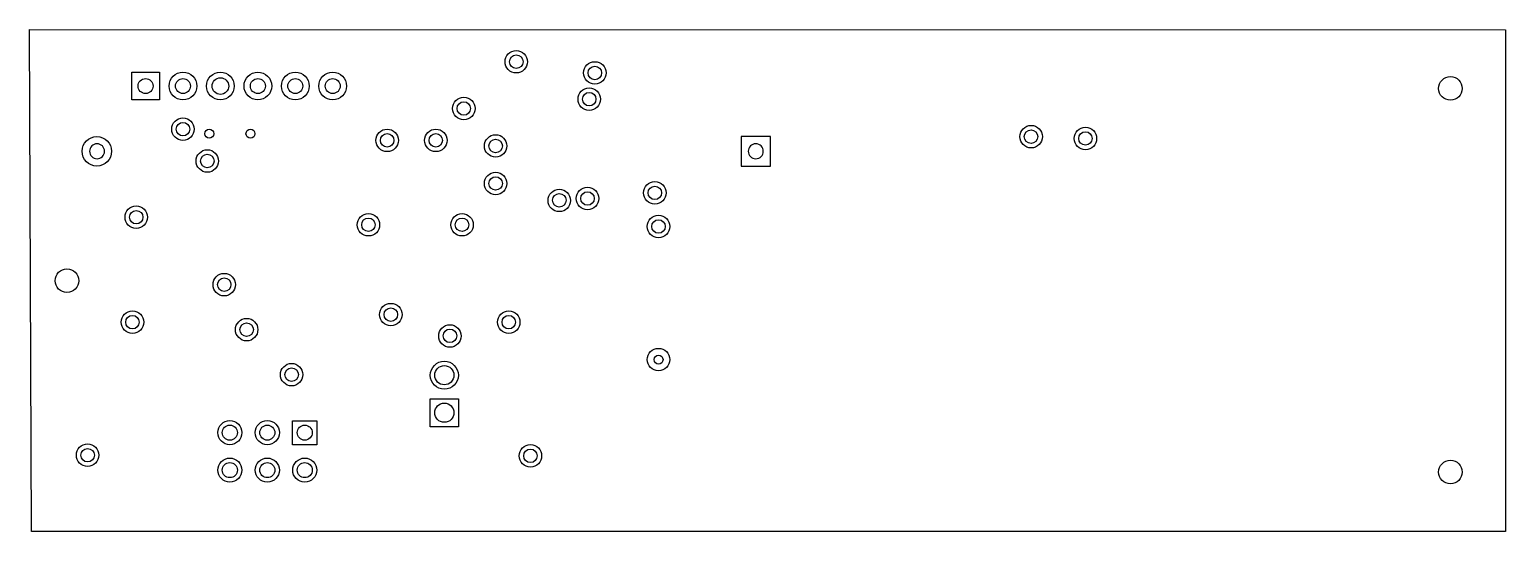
# Model space of a CAD drawing. Header units: millimetres. Extents: x 0 to 100, y -34 to 0.
import ezdxf

# ---------------------------------------------------------------- set-up
doc = ezdxf.new("R2010")
doc.units = ezdxf.units.MM

msp = doc.modelspace()

# ---------------------------------------------------------------- linework, layer by layer
for points in [[(0, 0), (100.13, -0.02), (100.13, -34.02), (0.13, -34.02), (0, 0)], [(6.93, -2.89), (8.81, -2.89), (8.81, -4.77), (6.93, -4.77)], [(4.58, -7.74), (4.58, -7.74)], [(50.27, -7.26), (48.27, -7.26), (48.27, -9.25), (50.27, -9.25)], [(49.27, -7.74), (49.27, -7.74)], [(4.58, -8.77), (4.58, -8.77)], [(49.27, -8.77), (49.27, -8.77)], [(27.19, -26.92), (27.19, -25.02), (29.09, -25.02), (29.09, -26.92)], [(19.49, -28.14), (17.85, -28.14), (17.85, -26.51), (19.49, -26.51)]]:
    msp.add_lwpolyline(points, close=True)
for centre, radius in [((33.02, -2.18), 0.762), ((33.02, -2.18), 0.457), ((10.41, -3.83), 0.94), ((12.95, -3.83), 0.94), ((15.49, -3.83), 0.94), ((18.03, -3.83), 0.94), ((20.57, -3.83), 0.94), ((38.35, -2.94), 0.762), ((38.35, -2.94), 0.457), ((7.87, -3.83), 0.508), ((10.41, -3.83), 0.508), ((12.95, -3.83), 0.564), ((15.49, -3.83), 0.508), ((18.03, -3.83), 0.508), ((20.57, -3.83), 0.508), ((37.97, -4.72), 0.762), ((96.39, -3.99), 0.8), ((29.46, -5.35), 0.762), ((29.46, -5.35), 0.457), ((37.97, -4.72), 0.457), ((10.41, -6.75), 0.762), ((10.41, -6.75), 0.457), ((12.19, -7.06), 0.305), ((14.99, -7.06), 0.305), ((24.26, -7.51), 0.762), ((27.56, -7.51), 0.762), ((67.95, -7.26), 0.762), ((67.94, -7.26), 0.457), ((71.63, -7.38), 0.762), ((71.63, -7.38), 0.457), ((4.57, -8.25), 1), ((24.26, -7.51), 0.457), ((27.56, -7.51), 0.457), ((31.62, -7.89), 0.762), ((31.62, -7.89), 0.457), ((12.06, -8.91), 0.762), ((12.06, -8.91), 0.457), ((31.62, -10.43), 0.762), ((31.62, -10.43), 0.457), ((35.94, -11.58), 0.762), ((37.85, -11.45), 0.762), ((37.85, -11.45), 0.457), ((42.42, -11.07), 0.762), ((42.42, -11.07), 0.457), ((7.24, -12.72), 0.762), ((35.94, -11.57), 0.457), ((7.24, -12.72), 0.457), ((22.99, -13.23), 0.762), ((22.99, -13.23), 0.457), ((29.34, -13.23), 0.762), ((29.34, -13.23), 0.457), ((42.67, -13.35), 0.762), ((42.67, -13.35), 0.457), ((2.54, -17.02), 0.8), ((13.21, -17.29), 0.762), ((13.21, -17.29), 0.457), ((24.51, -19.32), 0.762), ((24.51, -19.32), 0.457), ((6.99, -19.83), 0.762), ((6.98, -19.83), 0.457), ((14.73, -20.34), 0.762), ((14.73, -20.34), 0.457), ((28.52, -20.77), 0.762), ((32.51, -19.83), 0.762), ((32.51, -19.83), 0.457), ((28.52, -20.76), 0.457), ((42.67, -22.37), 0.762), ((17.78, -23.39), 0.762), ((17.78, -23.39), 0.457), ((28.14, -23.43), 0.95), ((28.14, -23.43), 0.65), ((42.67, -22.37), 0.304), ((28.14, -25.97), 0.65), ((13.59, -27.32), 0.817), ((13.59, -27.32), 0.511), ((16.13, -27.32), 0.817), ((16.13, -27.32), 0.511), ((18.67, -27.32), 0.511), ((3.94, -28.85), 0.762), ((3.94, -28.85), 0.457), ((33.98, -28.89), 0.762), ((33.98, -28.89), 0.457), ((13.59, -29.86), 0.817), ((13.59, -29.86), 0.511), ((16.13, -29.86), 0.817), ((16.13, -29.86), 0.511), ((18.67, -29.86), 0.817), ((18.67, -29.86), 0.511), ((96.39, -29.99), 0.8)]:
    msp.add_circle(centre, radius)
for centre, start, end in [((4.58, -8.25), 90, 270), ((4.58, -8.25), 270, 90), ((49.27, -8.25), 90, 270), ((49.27, -8.25), 270, 90)]:
    msp.add_arc(centre, 0.51, start, end)

doc.saveas('drawing.dxf')
